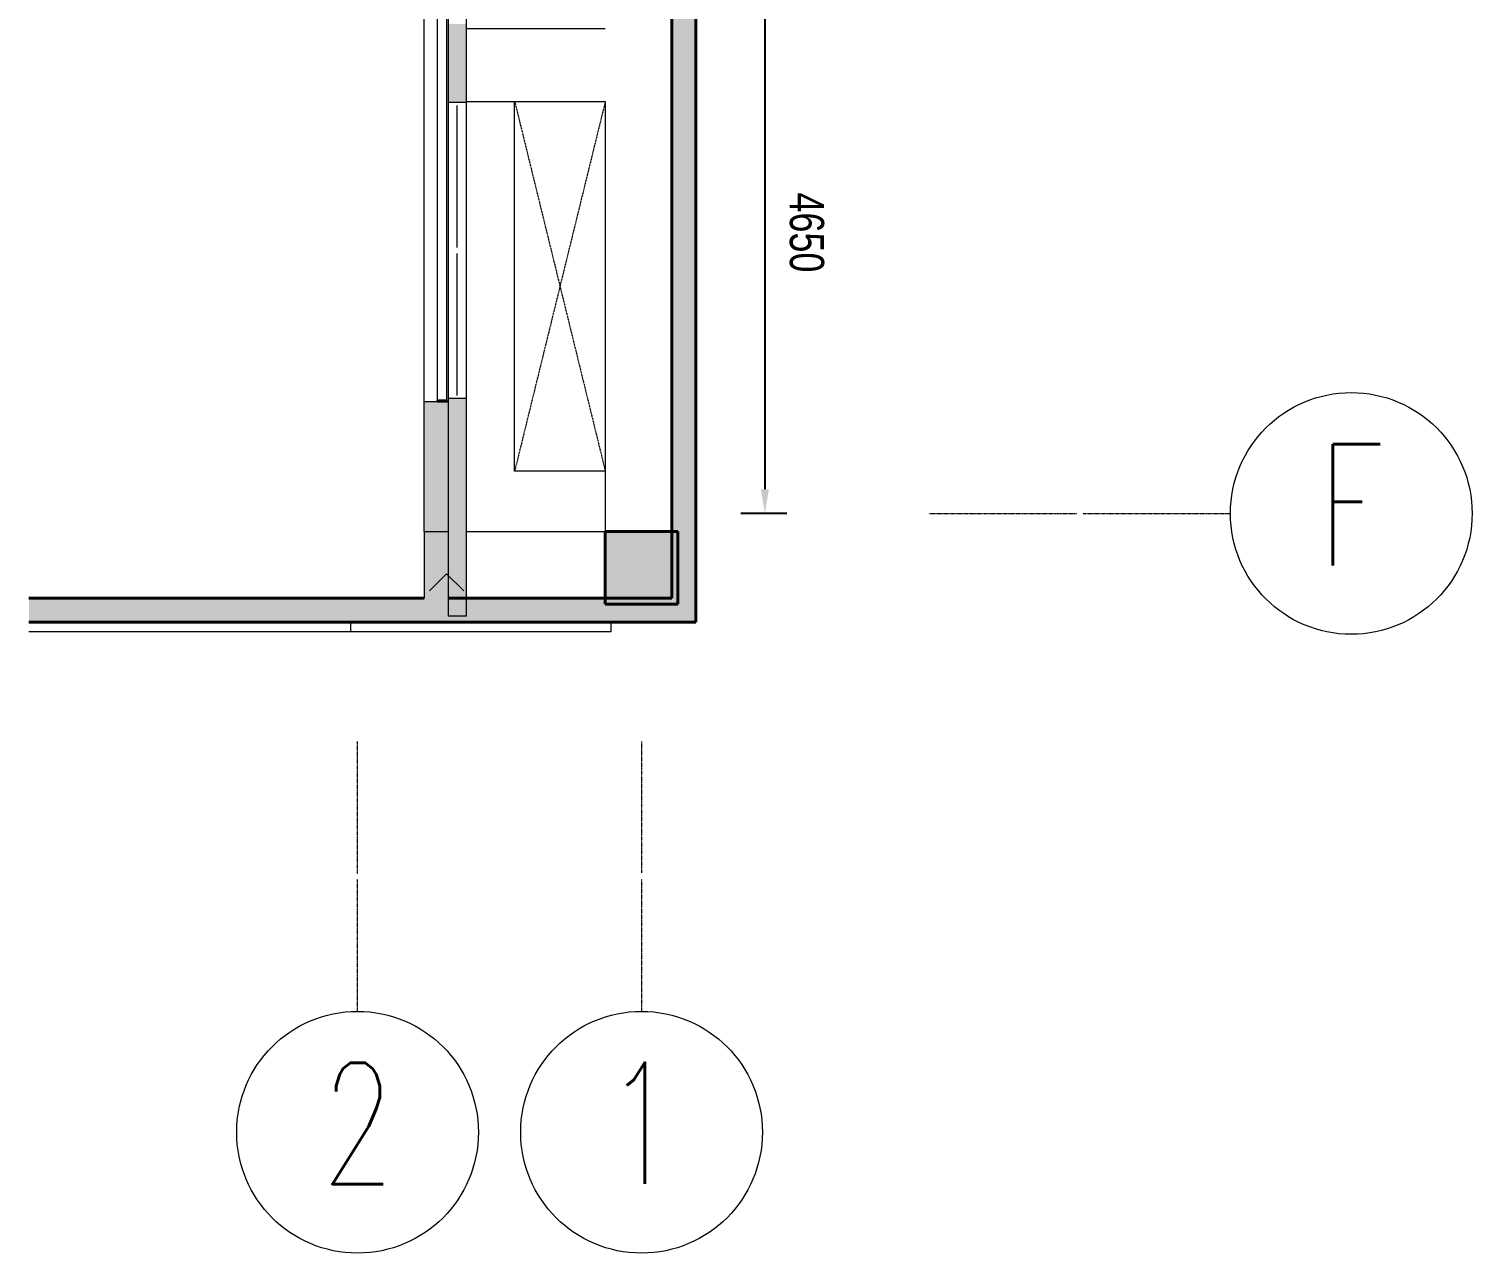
# Model space of a CAD drawing. Header units: millimetres. Extents: x 4021 to 183614, y -11746 to 71065.
# Drawn here: x 140345 to 152287, y 2488 to 12616 of the extents above; entities that cross this region are included whole.
import ezdxf

# ---------------------------------------------------------------- set-up
doc = ezdxf.new("R2010")
doc.units = ezdxf.units.MM
doc.linetypes.add('Car Lift Hidden', pattern=[1.6, 0.8, -0.8])
doc.linetypes.add('Grid Line__1_200_', pattern=[10.5, 6, -1.5, 1.5, -1.5])
for name, color, linetype, lineweight in [('A-ANNO-DIMS', 211, 'Continuous', 5), ('A-ANNO-NOTE', 131, 'Continuous', 25), ('A-DETL', 90, 'Continuous', 9), ('A-DETL-THIN', 151, 'Continuous', 9), ('A-FLOR', 192, 'Continuous', 9), ('A-GLAZ', 151, 'Continuous', 9), ('A-GLAZ-CWMG', 51, 'Continuous', 20), ('A-WALL', 113, 'Continuous', 20), ('A-WALL-PATT', 111, 'Continuous', 35), ('S-COLS', 52, 'Continuous', 20), ('S-GRID', 1, 'Continuous', 5), ('S-GRID-IDEN', 1, 'Continuous', 25)]:
    doc.layers.add(name, color=color, linetype=linetype, lineweight=lineweight)
doc.styles.add('RomanS', font='romans__.ttf', dxfattribs={"width": 0.7, "height": 1003.164557})
doc.styles.add('Swis721 BT_3', font='swiss.ttf', dxfattribs={"width": 0.75, "height": 283.821263})
doc.dimstyles.new('DLN_1_5mm', dxfattribs={"dimscale": 304.8, "dimtxt": 300, "dimasz": 0.656168, "dimexe": 0.656168, "dimexo": 0.0625, "dimgap": 0.656168, "dimtad": 1, "dimdec": 0, "dimzin": 0, "dimdsep": 46, "dimtxsty": 'Swis721 BT_3', "dimsah": 1, "dimcen": 0.09, "dimadec": 0, "dimazin": 0, "dimtfac": 1, "dimtdec": 4, "dimtix": 1, "dimtmove": 0, "dimatfit": 3, "dimfxl": 0.656168, "dimfxlon": 1, "dimtvp": 1, "dimtolj": 1, "dimtzin": 0, "dimarcsym": 2})

# ---------------------------------------------------------------- blocks, each defined once
blk = doc.blocks.new('Rectangular Mullion - DLN_8 x 75mm _WD_-3377684-PART PLAN OF _20_35')
at = {"layer": 'A-GLAZ-CWMG', "lineweight": 30}
for p, q in [((-8, 37.5), (0, 37.5)), ((-8, -37.5), (-8, 37.5)), ((0, 37.5), (0, -37.5)), ((0, -37.5), (-8, -37.5))]:
    blk.add_line(p, q, dxfattribs=at)
blk = doc.blocks.new('Rectangular Mullion - DLN_8 x 75mm _WD_-6853779-PART PLAN OF _20_35')
at = {"layer": 'A-GLAZ-CWMG'}
for p, q in [((86652, 15716), (86727, 15716)), ((86652, 9540), (86652, 15716)), ((86727, 9540), (86727, 15716))]:
    blk.add_line(p, q, dxfattribs=at)
blk = doc.blocks.new('DLN_Louvre - 1225x950 _WH_-18926995-PART PLAN OF _20_35')
at = {"layer": 'A-GLAZ'}
blk.add_line((-587.5, 0), (587.5, 0), dxfattribs=at)
blk = doc.blocks.new('Walls 13 - Walls 13-9359694-PART PLAN OF _20_35')
at = {"layer": 'A-WALL', "lineweight": 9}
for p, q in [((85934, 7632), (85934, 7707)), ((88089, 7632), (88089, 7707)), ((83270, 7632), (85934, 7632)), ((85934, 7632), (88089, 7632))]:
    blk.add_line(p, q, dxfattribs=at)
blk = doc.blocks.new('Grid - Bubble - 10mm-1724413-PART PLAN OF _20_35')
at = {"layer": 'A-ANNO-NOTE', "lineweight": 5}
blk.add_circle((0, 0), 5, dxfattribs=at)
blk = doc.blocks.new('DIMBLOCK148-PART PLAN OF _20_35')
at = {"layer": 'A-ANNO-DIMS', "color": 0, "lineweight": -2, "transparency": 16777216}
for p, q in [((146254, 13257), (146635, 13257)), ((146435, 13057), (146435, 8807)), ((146616, 8607), (146235, 8607))]:
    blk.add_line(p, q, dxfattribs=at)
at = {"layer": 'A-ANNO-DIMS', "color": 0, "transparency": 16777216}
for points in [[(146402, 13057), (146468, 13057), (146435, 13257)], [(146402, 8807), (146468, 8807), (146435, 8607)]]:
    blk.add_solid(points, dxfattribs=at)
at = {"layer": 'Defpoints', "color": 0, "transparency": 16777216}
for p in [(146235, 13257), (146435, 8607), (146635, 8607)]:
    blk.add_point(p, dxfattribs=at)
at = {"layer": 'A-ANNO-DIMS', "color": 0, "transparency": 16777216, "insert": (146781, 10932), "char_height": 283.8, "width": 754.29, "attachment_point": 5, "rotation": 270, "style": 'Swis721 BT_3'}
blk.add_mtext('\\A1;4650', dxfattribs=at)

msp = doc.modelspace()

# ---------------------------------------------------------------- hatches: boundary and pattern name
at = {"layer": 'A-WALL'}
msp.add_hatch(color=7, dxfattribs=at).paths.add_polyline_path([(143614.5, 7907.5), (143814.5, 7907.5), (143814.5, 8457.5), (143614.5, 8457.5), (143614.5, 7929.1)], flags=0)
at = {"layer": 'A-WALL-PATT'}
h = msp.add_hatch(color=130, dxfattribs=at)
h.paths.add_polyline_path([(143952, 7907.5), (143964.5, 7907.5), (143964.5, 9557.5), (143814.5, 9557.5), (143814.5, 7907.5)], flags=0)
h.paths.add_polyline_path([(143816.1, 12007.5), (143964.5, 12007.5), (143964.5, 12657.5), (143814.5, 12657.5), (143814.5, 12007.5)], flags=0)
h.paths.add_polyline_path([(143814.5, 13907.5), (143964.5, 13907.5), (143964.5, 16324.2), (143814.5, 16324.2), (143814.5, 15421.2)], flags=0)
h.paths.add_polyline_path([(143964.5, 18832.6), (143964.5, 19323.6), (143814.5, 19323.6), (143814.5, 18832.6), (143898.4, 18832.6)], flags=0)
at = {"layer": 'A-WALL-PATT', "lineweight": 20}
for points in [[(145664.5, 7707.5), (145864.5, 7707.5), (145864.5, 19323.6), (145664.5, 19323.6), (145664.5, 7907.5), (145714.5, 7857.5), (145664.5, 7857.5)], [(141114.5, 7707.5), (145664.5, 7707.5), (145664.5, 7907.5), (140345, 7907.5), (140345, 7707.5), (140814.5, 7707.5)]]:
    msp.add_hatch(color=7, dxfattribs=at).paths.add_polyline_path(points, flags=0)
at = {"layer": 'A-WALL-PATT'}
msp.add_hatch(color=130, dxfattribs=at).paths.add_polyline_path([(143814.5, 8457.5), (143814.5, 9532.5), (143614.5, 9532.5), (143614.5, 8457.5)], flags=0)
at = {"layer": 'S-COLS'}
h = msp.add_hatch(color=130, dxfattribs=at)
h.paths.add_polyline_path([(145664.5, 7907.5), (145664.5, 8457.5), (145114.5, 8457.5), (145114.5, 7907.5)], flags=0)
h.paths.add_polyline_path([(145664.5, 7857.5), (145714.5, 7857.5), (145664.5, 7907.5), (145664.5, 7864.8)], flags=0)

# ---------------------------------------------------------------- linework, layer by layer
at = {"layer": 'A-DETL', "linetype": 'Car Lift Hidden'}
for p, q in [((144364.5, 12016.2), (145114.5, 8957.5)), ((145114.5, 12016.2), (144364.5, 8957.5))]:
    msp.add_line(p, q, dxfattribs=at)
at = {"layer": 'A-DETL-THIN'}
for q in [(143659.8, 7966.8), (143942.7, 7966.8)]:
    msp.add_line((143801.2, 8108.2), q, dxfattribs=at)
at = {"layer": 'A-FLOR'}
for p, q in [((145114.5, 12616.2), (143964.5, 12616.2)), ((143964.5, 12016.2), (145114.5, 12016.2)), ((144364.5, 8957.5), (144364.5, 12016.2)), ((145114.5, 12016.2), (145114.5, 8457.5)), ((145114.5, 8957.5), (144364.5, 8957.5)), ((143964.5, 8457.5), (145114.5, 8457.5))]:
    msp.add_line(p, q, dxfattribs=at)
at = {"layer": 'A-WALL'}
for p, q in [((143964.5, 19323.6), (143964.5, 7757.5)), ((143814.5, 16407.5), (143814.5, 7757.5)), ((143614.5, 12616.2), (143614.5, 15724.2)), ((143614.5, 8457.5), (143614.5, 12016.2)), ((143964.5, 12007.5), (143814.5, 12007.5)), ((143964.5, 9557.5), (143814.5, 9557.5)), ((143614.5, 9532.5), (143814.5, 9532.5)), ((143814.5, 9532.5), (143814.5, 8457.5)), ((143614.5, 8457.5), (143814.5, 8457.5)), ((143964.5, 7757.5), (143814.5, 7757.5))]:
    msp.add_line(p, q, dxfattribs=at)
at = {"layer": 'A-WALL', "color": 50, "lineweight": 40}
for p, q in [((145664.5, 19323.6), (145664.5, 7907.5)), ((145864.5, 7707.5), (145864.5, 19323.6)), ((143614.5, 7907.5), (140345, 7907.5)), ((145664.5, 7907.5), (143814.5, 7907.5)), ((140345, 7707.5), (145864.5, 7707.5))]:
    msp.add_line(p, q, dxfattribs=at)
at = {"layer": 'A-WALL', "color": 250, "lineweight": 15}
for p, q in [((143614.5, 12016.2), (143614.5, 12616.2)), ((143614.5, 8457.5), (143614.5, 7907.5))]:
    msp.add_line(p, q, dxfattribs=at)
at = {"layer": 'S-COLS', "color": 50, "lineweight": 40}
for p, q in [((145714.5, 8457.5), (145114.5, 8457.5)), ((145114.5, 8457.5), (145114.5, 7857.5)), ((145714.5, 7857.5), (145714.5, 8457.5)), ((145114.5, 7857.5), (145714.5, 7857.5))]:
    msp.add_line(p, q, dxfattribs=at)
at = {"layer": 'S-GRID', "linetype": 'Grid Line__1_200_'}
for p, q in [((147796.6, 8607.5), (149016.2, 8607.5)), ((149067, 8607.5), (150286.7, 8607.5)), ((143064.5, 5629.7), (143064.5, 6720.6)), ((145414.5, 6720.6), (145414.5, 5629.7)), ((143064.5, 4488.1), (143064.5, 5578.9)), ((145414.5, 5578.9), (145414.5, 4488.1))]:
    msp.add_line(p, q, dxfattribs=at)

# ---------------------------------------------------------------- block references
at = {"layer": 'A-GLAZ', "rotation": 89.99999999999993}
for p in [(143889.5, 11395), (143889.5, 10170)]:
    msp.add_blockref('DLN_Louvre - 1225x950 _WH_-18926995-PART PLAN OF _20_35', p, dxfattribs=at)
at = {"layer": 'A-GLAZ-CWMG'}
msp.add_blockref('Rectangular Mullion - DLN_8 x 75mm _WD_-6853779-PART PLAN OF _20_35', (57075.2, 0), dxfattribs=at)
at = {"layer": 'A-GLAZ-CWMG', "extrusion": (0, 0, -1), "rotation": 269.9999999999998}
msp.add_blockref('Rectangular Mullion - DLN_8 x 75mm _WD_-3377684-PART PLAN OF _20_35', (-143764.5, 9532.5), dxfattribs=at)
at = {"layer": 'A-WALL', "lineweight": 9}
msp.add_blockref('Walls 13 - Walls 13-9359694-PART PLAN OF _20_35', (57075.2, 0), dxfattribs=at)
at = {"layer": 'S-GRID-IDEN', "lineweight": 5, "xscale": 199.9999999999999, "yscale": 199.9999999999999, "zscale": 199.9999999999999}
for p, rotation in [((151286.7, 8607.5), 269.9999999999997), ((145414.5, 3488.1), 180)]:
    msp.add_blockref('Grid - Bubble - 10mm-1724413-PART PLAN OF _20_35', p, dxfattribs=dict(at, rotation=rotation))
msp.add_blockref('Grid - Bubble - 10mm-1724413-PART PLAN OF _20_35', (143064.5, 3488.1), dxfattribs=at)

# ---------------------------------------------------------------- texts
at = {"layer": 'S-GRID-IDEN', "lineweight": 5, "char_height": 1003.165, "attachment_point": 2, "line_spacing_factor": 0.964689, "style": 'RomanS'}
for s, insert, width in [('\\fRomanS|b0|i0|c134|p2|;\\W.7;F', (151285.9, 9180.5), 708), ('\\fRomanS|b0|i0|c134|p2|;\\W.7;2', (143067.2, 4063), 792), ('\\fRomanS|b0|i0|c134|p2|;\\W.7;1', (145411.8, 4064.6), 792)]:
    msp.add_mtext(s, dxfattribs=dict(at, insert=insert, width=width))

# ---------------------------------------------------------------- dimensions: what is measured, and where the dimension line sits
at = {"layer": 'A-ANNO-DIMS'}
dim = msp.add_linear_dim(base=(146435.1, 8607.5), p1=(146235.1, 13257.5), p2=(146635.1, 8607.5), angle=90, dimstyle='DLN_1_5mm', override={"dimtad": 4, "dimpost": '<>', "dimfxl": 4667.172592}, dxfattribs=at)
dim.commit()
dim.dimension.update_dxf_attribs({"geometry": 'DIMBLOCK148-PART PLAN OF _20_35', "text_midpoint": (146780.9, 10932.5)})

doc.saveas('drawing.dxf')
